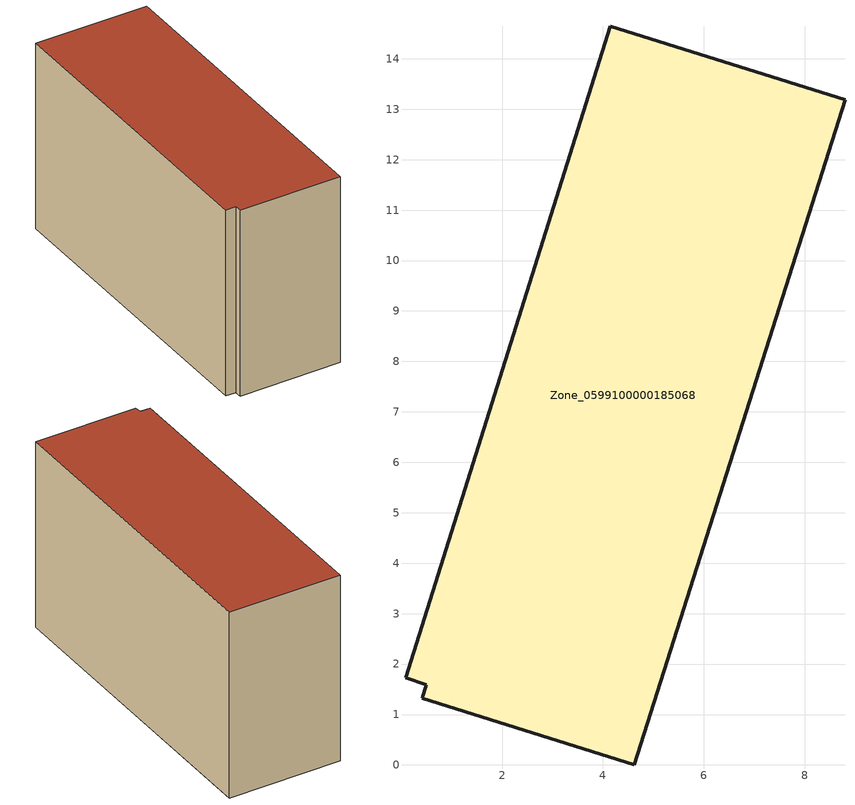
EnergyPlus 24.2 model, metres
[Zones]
Zone_0599100000185068
 floor ground (C_G): 8.8,13.19 4.62,0 0.42,1.32 0.49,1.59 0.09,1.73 4.15,14.65 z0.56
 wall outside (C_F): 8.8,13.19 4.15,14.65 0.09,1.73 0.49,1.59 0.42,1.32 4.62,0 8.8,13.19 z0.56:8.82
 roof outside (C_R): 4.62,0 8.8,13.19 4.15,14.65 0.09,1.73 0.49,1.59 0.42,1.32 z8.82
[BUILDING]
Pand.0599100000185068: North Axis=0; Terrain=City; Loads Convergence Tolerance Value=0.04; Temperature Convergence Tolerance Value=0.4; Solar Distribution=FullExterior; Maximum Number of Warmup Days=25; Minimum Number of Warmup Days=1
[Site:Location]
Rotterdam.The.Hague.AP_ZH_NLD Design_Conditions: Latitude=51.96; Longitude=4.45; Time Zone=1; Elevation=-4.5
[SITE:GROUNDTEMPERATURE:BUILDINGSURFACE]
18, 18, 18, 18, 18, 18, 18, 18, 18, 18, 18, 18
[MATERIAL] Thermal Absorptance=0.9; Solar Absorptance=0.7; Visible Absorptance=0.7
Name | Roughness | Thickness | Conductivity | Density | Specific Heat
G.TC.1965-1974 | MediumSmooth | 0.15 | 0.882353 | 540 | 1210
F.TC.1965-1974 | Rough | 0.3 | 0.697674 | 1920 | 840
R.TC.1965-1974 | MediumRough | 0.2 | 0.232558 | 1500 | 1000
[CONSTRUCTION]
C_G: G.TC.1965-1974
C_F: F.TC.1965-1974
C_R: R.TC.1965-1974
[ZONE]
Zone_0599100000185068: Type=1; Multiplier=1; Ceiling Height=Autocalculate; Volume=Autocalculate; Floor Area=autocalculate; Part of Total Floor Area=Yes
[ZONEINFILTRATION:DESIGNFLOWRATE]
Infil_Zone_0599100000185068: Zone or ZoneList or Space or SpaceList=Zone_0599100000185068; Schedule=AlwaysOn; Design Flow Rate Calculation Method=Flow/Area; Flow Rate per Floor Area=0.003; Constant Term Coefficient=1; Temperature Term Coefficient=0; Velocity Term Coefficient=0; Velocity Squared Term Coefficient=0
[HVACTEMPLATE:ZONE:IDEALLOADSAIRSYSTEM]
Zone_0599100000185068: Maximum Heating Supply Air Temperature=50; Minimum Cooling Supply Air Temperature=13; Maximum Heating Supply Air Humidity Ratio=0.0156; Minimum Cooling Supply Air Humidity Ratio=0.0077; Heating Limit=NoLimit; Cooling Limit=NoLimit; Dehumidification Control Type=ConstantSensibleHeatRatio; Cooling Sensible Heat Ratio=0.7; Dehumidification Setpoint=60; Humidification Control Type=None; Humidification Setpoint=30; Outdoor Air Method=None; Outdoor Air Flow Rate per Person=0.00944; Outdoor Air Flow Rate per Zone Floor Area=0; Outdoor Air Flow Rate per Zone=0; Demand Controlled Ventilation Type=None; Outdoor Air Economizer Type=NoEconomizer; Heat Recovery Type=None; Sensible Heat Recovery Effectiveness=0.7; Latent Heat Recovery Effectiveness=0.65
[ZONECONTROL:THERMOSTAT]
ThermostatControl_Zone_0599100000185068: Zone or ZoneList=Zone_0599100000185068; Control Type Schedule=DualSetpointControlType; Control 1=Thermostat_Zone_0599100000185068; Temperature Difference Between Cutout And Setpoint=0
[THERMOSTATSETPOINT:DUALSETPOINT]
Thermostat_Zone_0599100000185068: Heating Setpoint Temperature Schedule=HeatingSetpoint_Zone_0599100000185068; Cooling Setpoint Temperature Schedule=CoolingSetpoint_Zone_0599100000185068
[SCHEDULE:COMPACT]
HeatingSetpoint_Zone_0599100000185068: Through: 12/31, For: AllDays, Until: 24:00, 21
CoolingSetpoint_Zone_0599100000185068: Through: 12/31, For: AllDays, Until: 24:00, 24
DualSetpointControlType: Through: 12/31, For: AllDays, Until: 24:00, 4
AlwaysOn: Through: 12/31, For: AllDays, Until: 24:00, 1
